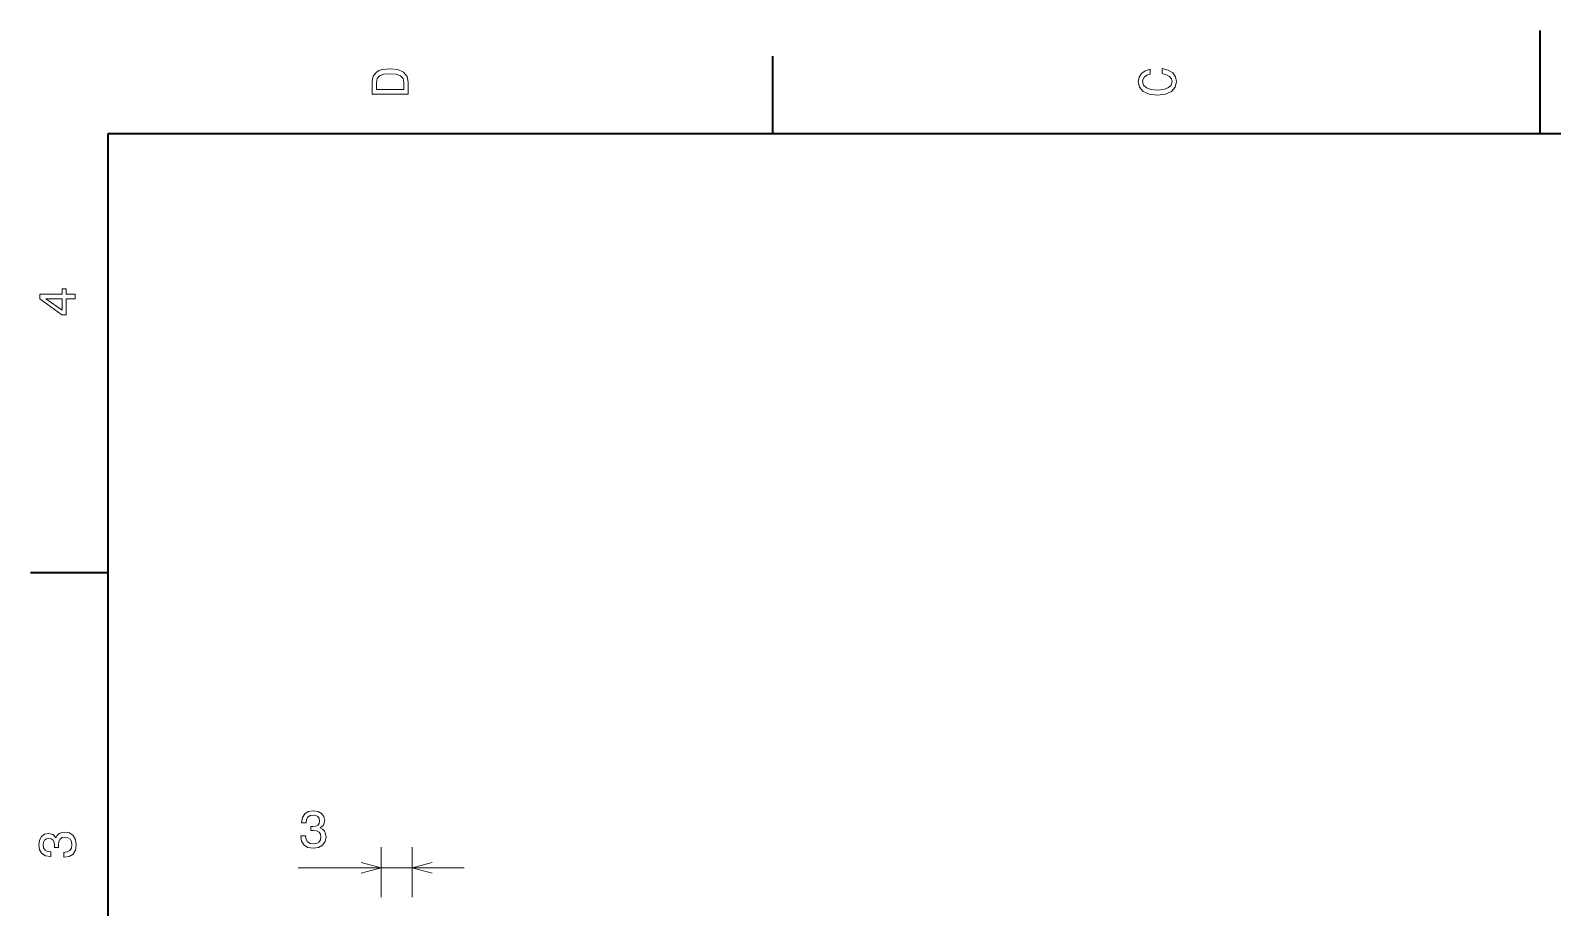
# Model space of a CAD drawing. Extents: x 0 to 297, y 0 to 210.
# Drawn here: x 2.5 to 149.7, y 125.1 to 210 of the extents above; entities that cross this region are included whole.
import ezdxf

# ---------------------------------------------------------------- set-up
doc = ezdxf.new("R2010")
doc.units = 0

msp = doc.modelspace()

# ---------------------------------------------------------------- linework, layer by layer
at = {"color": 7, "lineweight": 35, "ltscale": 0.25}
msp.add_line((148.5, 200), (148.5, 210), dxfattribs=at)
at = {"color": 7, "lineweight": 35, "ltscale": 0.1875}
for p, q in [((74.300003, 200), (74.300003, 207.5)), ((10, 157.5), (2.5, 157.5))]:
    msp.add_line(p, q, dxfattribs=at)
at = {"color": 7, "lineweight": 35}
for p, q in [((287, 200), (10, 200)), ((10, 200), (10, 10))]:
    msp.add_line(p, q, dxfattribs=at)
at = {"color": 7, "lineweight": 13, "ltscale": 0.120931}
for p, q in [((36.429398, 126.11586), (36.429398, 130.95311)), ((39.429398, 126.11586), (39.429398, 130.95311))]:
    msp.add_line(p, q, dxfattribs=at)
at = {"color": 7, "lineweight": 13, "ltscale": 0.400901}
msp.add_line((28.393375, 128.95311), (44.429398, 128.95311), dxfattribs=at)
at = {"color": 7, "lineweight": 13}
for points in [[(35.533215, 204.994965), (35.533215, 203.829971), (39.033215, 203.829971), (39.033215, 204.994965), (38.922264, 205.544678), (38.584366, 205.953171), (38.034657, 206.205338), (37.283215, 206.296112), (36.516644, 206.215424), (36.21405, 206.114563), (35.971977, 205.973343), (35.644165, 205.56485), (35.563473, 205.297562)], [(111.93206, 205.817017), (112.35569, 205.716141), (112.658287, 205.549713), (112.844887, 205.317734), (112.905403, 205.045395), (112.814629, 204.71759), (112.54229, 204.460388), (112.098488, 204.28891), (111.483215, 204.233429), (110.872986, 204.28891), (110.424141, 204.455338), (110.151802, 204.71254), (110.055984, 205.045395), (110.106415, 205.287476), (110.247627, 205.494247), (110.474571, 205.655624), (110.787247, 205.766571), (110.787247, 206.245682), (110.308144, 206.094391), (109.94503, 205.832138), (109.718086, 205.474075), (109.637398, 205.045395), (109.763474, 204.510818), (110.116501, 204.10231), (110.696472, 203.840057), (111.483215, 203.749283), (112.269958, 203.840057), (112.84993, 204.10231), (113.208, 204.510818), (113.329041, 205.045395), (113.233215, 205.51442), (112.965927, 205.892654), (112.527161, 206.159943), (111.93206, 206.301163)], [(35.951801, 204.959656), (36.027451, 205.342941), (36.259438, 205.605194), (36.672985, 205.761536), (37.283215, 205.811966), (37.873272, 205.756485), (38.286816, 205.600143), (38.533936, 205.332855), (38.614628, 204.959656), (38.614628, 204.298996), (35.951801, 204.298996)], [(6.833213, 184.02739), (6.833213, 184.481277), (5.965778, 184.481277), (5.965778, 184.98056), (5.56232, 184.98056), (5.56232, 184.481277), (3.408862, 184.481277), (3.408862, 184.022339), (5.521974, 182.489197), (5.965778, 182.489197), (5.965778, 184.02739)], [(5.56232, 182.912827), (3.993876, 184.02739), (5.56232, 184.02739)], [(28.640493, 132.052536), (28.640493, 132.017227), (28.721184, 131.533081), (28.958216, 131.169968), (29.331415, 130.937988), (29.825651, 130.852249), (30.350147, 130.937988), (30.743519, 131.159882), (30.995682, 131.512909), (31.086458, 131.966797), (31.046112, 132.264343), (30.935162, 132.506424), (30.753605, 132.693024), (30.511532, 132.829193), (30.83934, 133.101532), (30.955334, 133.535248), (30.879686, 133.928619), (30.662827, 134.226166), (30.309801, 134.412766), (29.825651, 134.478333), (29.371761, 134.397629), (29.023779, 134.175735), (28.796833, 133.822708), (28.721184, 133.353683), (28.721184, 133.31839), (29.170033, 133.31839), (29.210377, 133.641144), (29.341501, 133.873138), (29.553318, 134.014343), (29.850868, 134.064789), (30.113115, 134.024445), (30.304758, 133.918533), (30.420753, 133.747055), (30.466141, 133.515076), (30.420753, 133.267944), (30.299715, 133.101532), (30.087898, 133.000656), (29.800434, 132.970398), (29.603748, 132.975449), (29.603748, 132.577026), (29.850868, 132.587112), (30.168591, 132.541718), (30.405622, 132.420685), (30.546833, 132.223999), (30.597265, 131.966797), (30.54179, 131.674286), (30.395536, 131.457428), (30.163548, 131.321259), (29.855911, 131.275879), (29.538189, 131.326309), (29.306198, 131.4776), (29.159946, 131.719681), (29.104469, 132.052536)], [(5.73379, 129.979111), (5.769093, 129.979111), (6.253242, 130.059799), (6.616354, 130.296829), (6.848343, 130.670029), (6.934078, 131.164276), (6.848343, 131.688766), (6.626441, 132.082138), (6.273415, 132.334305), (5.819525, 132.425079), (5.521974, 132.384735), (5.279899, 132.273788), (5.0933, 132.092224), (4.957133, 131.850143), (4.684798, 132.177963), (4.251081, 132.293961), (3.857709, 132.218307), (3.560158, 132.00145), (3.373559, 131.648422), (3.307997, 131.164276), (3.388689, 130.710388), (3.610591, 130.362396), (3.963617, 130.135452), (4.432637, 130.059799), (4.46794, 130.059799), (4.46794, 130.508652), (4.145173, 130.548996), (3.913184, 130.680115), (3.771974, 130.891937), (3.721542, 131.189484), (3.761888, 131.451736), (3.867795, 131.643372), (4.039265, 131.759369), (4.271254, 131.804764), (4.518372, 131.759369), (4.684798, 131.638336), (4.785663, 131.426514), (4.815922, 131.139053), (4.810879, 130.942368), (5.209294, 130.942368), (5.199208, 131.189484), (5.244596, 131.507217), (5.365634, 131.744247), (5.56232, 131.885452), (5.819525, 131.935883), (6.112032, 131.880417), (6.328891, 131.734161), (6.465058, 131.502167), (6.510447, 131.194534), (6.460014, 130.876801), (6.308718, 130.644821), (6.066643, 130.498566), (5.73379, 130.443085)]]:
    msp.add_lwpolyline(points, close=True, dxfattribs=at)
for points in [[(34.497547, 128.435471), (36.429398, 128.95311), (34.497547, 129.470749)], [(41.361252, 129.470749), (39.429398, 128.95311), (41.361252, 128.435471)]]:
    msp.add_lwpolyline(points, dxfattribs=at)

doc.saveas('drawing.dxf')
